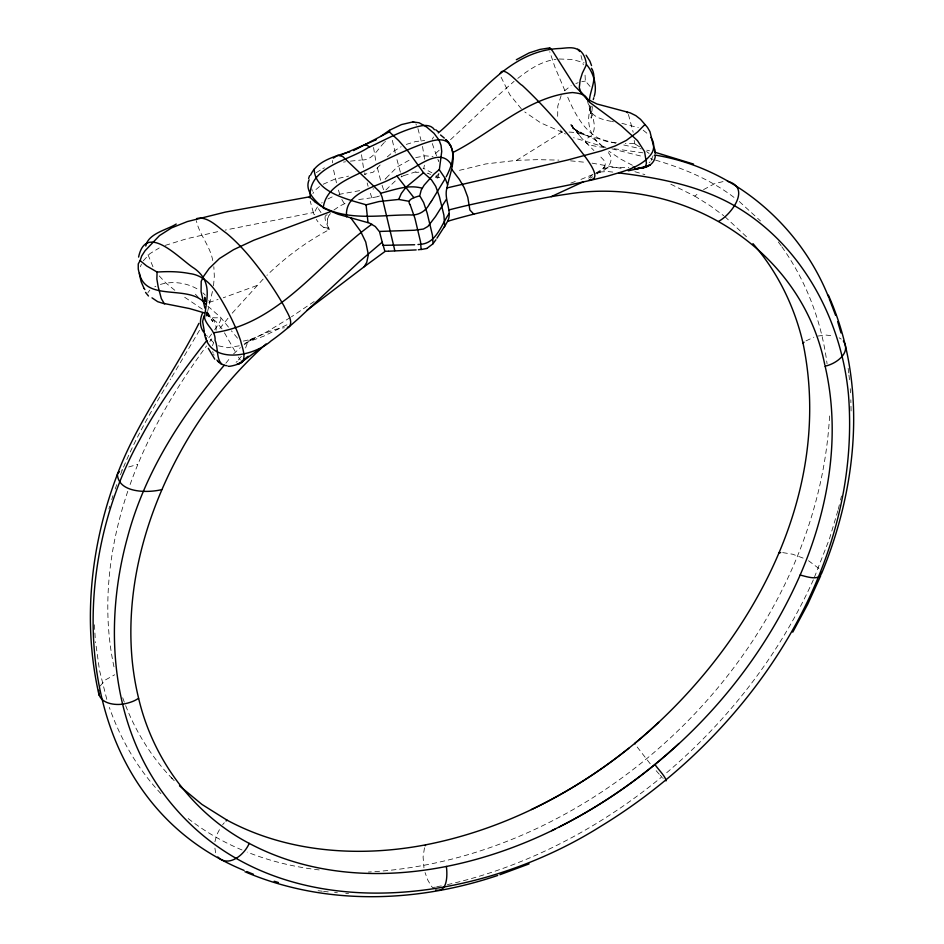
<?xml version="1.0" encoding="UTF-8"?>
<svg xmlns="http://www.w3.org/2000/svg" width="944" height="944" viewBox="0 0 944 944"><rect width="100%" height="100%" fill="white"/><g stroke="black" fill="none" stroke-linecap="round" stroke-linejoin="round"><path stroke-width="0.71" stroke-dasharray="4.72 3.54" d="M207.031 311.52L206.512 317.455M851.087 410.982L850.839 399.796M634.875 143.936L634.179 140.385M216.105 330.341C216.908 323.037 211.94 316.913 206.701 312.488M590.035 86.435L585.351 80.913L584.95 73.195M829.575 415.974C816.548 650.581 601.788 859.241 368.361 872.032M652.422 156.964L651.242 160.409M212.459 291.472L207.774 310.765M332.536 160.492L332.453 162.84M325.267 215.964C323.768 220.695 329.137 226.572 328.595 229.982C305.974 241.994 285.265 257.441 266.951 275.318M424.411 165.176L423.738 168.421L431.904 172.799M213.533 285.831L214.323 276.132L213.828 266.727M214.913 841.765L216.79 834.803L220.365 827.864M592.384 106.578L591.18 118.177L590.401 111.215L591.204 115.085L587.404 100.689M327.403 219.15L327.332 223.822L329.373 229.534L323.91 227.575L328.524 228.023M244.189 344.749L247.965 341.988L248.331 340.336L255.671 338.377L248.272 340.642L245.357 348.619M838.272 509.347L840.195 501.347M840.526 500.001L841.493 496.001M327.426 219.055L328.831 215.728M837.894 510.68L829.505 538.717L813.929 578.53M591.286 106.153C585.15 121.162 589.941 138.567 604.007 147.358M424.481 847.771L423.089 856.928L423.939 867.76M207.479 311.839L206.476 315.048M108.914 508.899L109.705 506.232M432.199 139.287L433.556 136.974M438.995 174.003C437.155 176.575 438.37 178.959 441.615 176.327M111.722 499.6L112.973 495.624M140.432 266.715L141.411 264.19M127.77 491.293C108.607 548.181 101.268 610.308 114.531 669.343M115.18 489.063L117.044 483.847M130.107 484.555C147.878 434.582 175.195 388.562 206.524 345.964M213.58 342.849L212.447 345.716M597.163 173.932C604.479 164.409 618.355 168.315 628.822 167.324M588.631 178.18L592.443 174.758M120.454 474.797C133.611 441.119 151.831 409.755 170.628 378.981M813.35 579.852C779.709 654.369 728.284 720.484 666.016 773.289M561.137 95.604L557.786 106.058L557.656 117.988M199.503 330.294L171.159 378.107M435.42 176.941C437.284 179.053 438.63 176.906 436.057 175.855M100.099 686.052L105.598 679.822L114.684 674.783M328.972 215.503L330.376 213.568M241.345 356.348L237.558 361.021M147.925 292.652L149.825 290.127M143.287 260.815L149.836 253.688L159.241 247.953M214.677 329.763C228.637 309.797 215.905 322.73 206.193 314.942M208.919 302.505L218.029 299.437M211.668 333.975L208.388 338.377M438.925 173.484L435.762 177.165M209.839 341.492L211.822 338.861M219.881 328.394L228.059 318.187M225.864 363.216L230.478 357.481M380.172 164.999L373.151 172.221L364.349 174.31M317.42 206.972L315.237 210.689L314.718 214.701M385.105 179.313L385.895 178.345M222.642 824.702L224.306 822.743M386.013 178.204L397.507 166.71L410.687 159.359M232.189 313.184L263.518 278.692M385.907 189.956L396.563 179.749M564.488 90.813L571.179 85.633M653.224 155.748L652.587 156.326M650.204 161.802L649.142 162.805M233.498 354L240.354 347.628M384.184 142.627C377.517 149.223 372.538 160.61 361.458 159.984M387.288 156.905L393.955 151.099L401.129 146.733M384.786 142.025L385.4 141.435M450.524 139.7L492.19 100.571L514.091 81.349M439.172 150.226L435.573 153.494M237.274 361.292L236.083 362.295M333.905 210.04L339.793 205.969L346.719 202.759M670.83 184.21L694.749 196.116L699.374 192.517M517.784 78.399C529.006 69.596 541.514 61.065 556.04 59.342M562.388 131.747L516.533 160.362L485.723 163.949L456.4 171.076M321.609 203.007L322.199 202.559M316.299 172.634L322.034 169.047M314.151 301.525L291.46 316.795M319.544 186.523L313.904 191.266L312.924 193.638M290.256 317.573L267.931 331.214L244.567 343.569M703.551 189.638L714.714 183.632L724.685 181.189M121.528 470.218L122.661 469.569M805.964 340.902L813.846 337.209M595.652 173.354L605.128 167.041L602.425 169.247L604.892 166.132L605.364 163.206L603.782 160.126L598.555 154.698M592.608 176.752L590.201 178.121M323.178 184.245L334.554 179.242L348.572 176.103M327.898 198.96L332.807 196.6M286.893 324.807L263.6 336.241L247.965 341.988M403.725 175.678L418.865 170.817M401.047 176.965L403.395 175.82M154.828 286.752L155.878 286.221M379.476 195.939L377.742 196.647M322.836 168.622L324.476 167.808M596.077 173.2C606.449 172.339 617.246 159.595 606.744 151.193M325.704 215.444L327.131 214.748M423.089 168.764L423.821 168.492M592.962 174.487L578.731 180.328M437.214 178.121L438.795 177.46M256.768 285.584L223.256 297.797M406.262 144.42L415.667 141.529L424.658 140.538M165.235 245.393L186.747 238.738L219.456 231.268M575.864 83.509L578.188 82.706M239.28 345.811L227.362 347.734L218.253 345.775M128.679 466.973L137.659 464.424M570.801 183.089L577.409 180.788M160.397 284.427C173.377 280.616 188.033 282.917 199.385 290.245M338.731 194.429L360.337 190.511M377.458 196.73L370.768 197.91M415.702 157.613L425.142 155.819L433.036 156.527M447.421 884.634C526.268 866.875 599.582 828.124 661.779 776.912L660.163 775.189M581.775 81.715L585.41 81.031M373.907 188.847L372.998 189.048M817.811 336.064L825.87 335.061L834.13 335.981M314.092 214.618L313.337 212.553L225.191 230.088M435.29 887.089L432.6 887.631L431.113 885.85L427.715 879.926L425.048 872.551M436.647 886.817L442.028 885.72M358.72 199.55L370.437 197.957M343.533 162.108L345.539 161.79M243.34 341.079C257.016 338.766 269.642 328.96 284.368 327.769M350.413 161.141L360.584 160.079M415.738 172.422L418.876 172.197M559.214 59L572.43 59.472L584.1 62.764M516.533 160.362L537.525 159.654L558.931 160.114M634.215 143.547L625.282 143.523M599.865 171.985L607.83 171.537L614.933 172.315M345.74 893.378L348.572 893.484M782.706 552.606L792.618 554.222L804.205 558.494M334.601 892.54L337.386 892.753M569.067 132.066C581.988 132.597 595.239 137.116 603.417 147.642M570.542 160.846L586.307 162.403M319.202 869.92C294.587 867.099 270.255 861.258 247.21 852.113M318.093 890.723L322.211 891.207M323.58 891.372L329.067 892.009M614.025 148.715L642.97 152.834M616.361 142.78C589.115 142.237 575.71 116.383 566.565 94.424M604.313 147.488C597.977 146.639 575.203 144.503 590.885 136.03C598.307 127.829 591.499 115.616 590.071 106.271M592.053 163.135L622.108 168.516M621.872 123.31L638.286 127.688M613.553 121.8L612.101 121.516M611.393 121.375C602.366 119.664 588.914 116.584 589.15 104.949M615.677 143.228L587.015 135.617L571.203 127.487L585.823 135.724L576.241 130.378L580.407 133.305L572.3 127.169L576.17 130.638L569.68 123.829L579.805 135.735L571.486 124.773L581.48 138.001L593.941 150.556M623.783 144.975L641.365 148.916M646.793 150.179L649.507 150.804M611.854 148.822L642.77 156.539M605.942 147.37L573.563 137.718M634.887 171.702L644.87 174.616M650.428 158.651L652.988 159.383M427.172 173.177L428.08 173.448M655.549 160.138C683.763 168.398 711.41 179.95 734.821 198.028M428.305 173.519L430.653 174.428M562.4 132.337L540.841 122.932L524.793 111.982M242.042 849.978C222.631 841.895 204.293 831.204 187.738 818.224M632.374 165.247L620.727 159.111L608.833 151.146M564.453 133.493L565.468 134.036M839.181 337.834L841.257 339.108M323.863 227.539L319.65 224.188L316.264 219.386M808.524 560.712L819.239 568.76M635.159 144.09L638.474 146.096M694.749 196.116L709.699 205.414L723.765 215.739M643.183 130.189L648.965 134.886M638.852 146.332L639.631 146.816M206.736 314.293L216.247 321.821L222.159 329.067M202.311 309.16L183.101 296.192M646.593 151.559L647.525 152.255M174.829 290.292L165.495 282.657L158.391 275.011M647.82 152.48L649.059 153.447M739.305 201.52L760.475 220.931M207.881 306.151L220.684 317.444L230.596 329.751M724.886 216.648L748.12 238.289M202.925 292.876L203.939 293.796M213.545 342.53L207.751 336.678M521.324 108.82L509.819 94.719L500.969 76.983M321.007 212.624L316.865 206.394M204.27 294.127L205.237 295.142M662.511 777.667L663.184 778.363M125.658 705.616C136.609 733.582 153.14 759.413 174.31 780.759M207.444 336.359L206.535 335.403M160.917 793.621C137.836 768.994 120.454 739.246 109.374 707.422M171.265 777.632L174.215 780.723M195.384 294.209L198.393 297.395M659.29 774.233L654.416 768.735M237.534 338.212L231.374 330.813M650.204 763.779L636.35 745.925M240.319 359.912L238.348 357.033M344.348 203.621L342.377 200.506M778.316 241.971L781.148 245.794M781.833 246.762C806.4 281.182 821.693 321.928 827.062 363.794M415.797 123.924L416.505 125.104M224.46 332.831L235.953 352.879M152.963 266.786L147.146 252.591M342.153 200.093L341.834 199.467M208.884 300.522L209.485 301.726M206.5 312.523L212.73 321.538L208.388 314.293L209.674 317.939L207.963 312.724M628.433 114.46L633.188 132.29M214.099 355.227L213.556 353.965M564.937 90.766L554.824 66.871L549.774 51.719M561.373 131.723L560.63 129.894M436.529 155.807L432.045 142.863M371.889 197.78L369.305 190.322M213.12 352.855L212.671 351.581M122.696 697.746L124.773 703.398M437.874 159.253L438.358 160.657M339.84 194.606L338.094 189.024M417.932 128.608L421.39 141.635M313.337 212.553L310.246 201.178M382.084 185.284L383.653 190.051M589.681 105.02L589.976 105.952M438.417 160.858L438.665 161.648M106.802 699.374L99.509 670.334L95.533 641.696M215.633 852.798L214.607 846.19M380.562 180.304L377.022 166.333M368.089 186.287L367.169 182.935M580.997 55.531L583.309 64.817M400.374 172.186L396.468 157.813M373.541 147.5L375.913 161.577M336.465 182.806L332.996 167.395M395.288 152.987L392.055 139.087M364.667 172.787L365.127 174.723M312.334 191.219L311.78 188.812M212.742 260.556C210.276 246.089 199.373 234.844 196.352 220.684M363.44 167.56L361.304 153.435M422.523 146.462L424.588 159.288M401.271 175.867L401.448 176.752M848.149 368.278L848.798 373.694M848.951 375.051L849.612 380.456M850.237 388.716L850.544 392.834M95.179 637.719L94.412 624.373"/><path stroke-width="1.42" d="M549.302 48.734L550.081 48.026L552.653 51.153L574.648 85.951L588.242 99.639L596.891 103.97L630.167 112.832L635.831 115.64L640.551 119.357L647.49 127.405L649.968 131.641L654.581 150.438M821.339 572.394C820.478 581.799 806.011 576.371 800.146 575.049C751.365 686.17 660.588 777.856 551.674 830.685M98.66 690.276C97.739 703.764 115.77 706.077 125.694 703.587C130.178 702.525 135.075 700.932 138.591 698.194C135.558 685.792 133.458 673.166 132.195 660.458C125.174 586.602 146.403 512.474 182.381 448.341C204.27 409.236 232.696 373.848 266.066 343.946M439.338 169.826L441.733 151.394L441.037 145.317L439.066 140.09L434.028 133.34L426.558 126.956L419.16 122.791L413.012 121.929L414.05 122.331M589.351 100.666C590.059 90.423 596.903 79.874 592.372 69.738M143.995 288.298L141.152 281.69L138.249 269.099L138.249 263.942L140.125 260.568L146.615 265.948L157.082 272.061L156.869 279.011L158.167 286.728L161.318 298.623L164.244 303.531L189.484 308.546L204.187 312.83M445.816 139.488C459.834 152.645 449.922 172.292 446.972 187.856C443.715 198.452 451.621 209.78 448.435 219.48M655.313 155.607C655.183 163.265 646.404 169.283 639.041 167.56M140.125 260.568L141.718 255.918L145.069 250.726L159.501 235.575L171.596 227.87L187.372 221.557L225.427 212.07L309.443 196.848L314.765 201.686M226.973 365.67C215.008 365.54 218.914 347.97 215.055 340.371C215.928 331.108 206.842 326.376 204.553 317.998C206.099 299.791 213.438 282.173 194.263 268.356C180.481 259.978 146.226 221.238 138.591 257.075M435.904 239.764L433.025 243.694L432.47 235.268L427.16 213.061L423.632 202.535L419.75 195.786L421.177 190.169L424.116 185.189L433.91 174.144L439.196 169.66M310.611 175.065C316.559 161.377 333.704 156.716 346.814 152.609M366.083 204.86L379.04 201.532L398.71 199.444L401.306 193.485L406.014 187.242L423.502 172.705L431.479 179.832L435.727 186.346L439.385 196.588L443.904 215.173L444.707 226.1L436.966 238.183M593.788 97.775L593.28 99.557M308.605 178.51L309.573 175.678M418.345 249.771L421.118 249.346L420.552 241.9L414.947 218.371L410.168 204.824M421.059 249.546L426.723 248.473M821.516 573.657C857.813 486.243 867.748 383.299 828.384 295.153M448.258 219.964C447.503 220.967 447.751 221.639 449.91 220.613C458.253 218.123 466.69 215.928 475.139 213.804C505.713 206.512 536.204 198.429 567.391 194.122C681.143 175.478 801.409 247.658 824.761 364.655M635.076 743.943L634.781 743.447C749.489 648.056 834.921 495.163 802.919 342.707M800.146 575.049C828.384 509.902 841.316 435.927 825.068 365.953M202.783 312.582C199.621 319.001 199.267 327.379 204.364 332.925M820.702 575.746L807.757 604.184L792.759 632.161M198.889 323.379C173.401 374.556 137.576 420.328 117.398 474.254C118.33 493.228 147.996 493.051 161.743 489.617M644.823 124.62L637.648 131.936L626.32 140.408L615.453 145.836L601.576 150.851L567.686 159.996L446.96 187.927M432.954 243.835L426.877 248.414M425.26 845.718L425.709 844.821C513.135 827.746 593.894 782.918 658.688 722.337M138.638 698.383C152.928 759.424 193.414 814.188 249.204 843.381C244.614 854.485 228.755 867.984 217.816 856.975M446.205 176.752C451.881 166.05 457.12 151.146 447.185 141.352M439.361 169.861L445.249 178.569L431.833 200.588M447.621 221.274L444.081 227.445M449.025 213.674C441.237 224.814 436.329 243.304 420.623 244.284M586.377 64.865C586.035 59.295 583.463 51.932 577.716 49.171M586.295 65.018L582.354 73.101L580.123 80.205L579.286 87.591L580.725 91.887L589.422 102.176L621.412 125.918L637.495 140.621L644.575 151.63L646.428 163.1L645.79 165.755L644.351 167.312L635.3 169.247L645.283 166.545M314.199 169.118C314.753 191.892 346.955 199.219 366.083 204.777M446.429 199.231L435.514 216.53L427.868 226.477L423.408 229.05L414.369 230.242L379.276 231.457L375.323 226.536L369.399 223.055L338.046 214.253L323.603 208.176M309.125 179.808C304.145 190.712 315.839 202.075 323.804 207.881M333.291 158.144L337.834 155.323L342.637 156.456L379.948 192.069L382.013 196.824L394.45 249.027M594.201 96.347C597.458 86.27 593.446 72.228 586.507 64.617M307.012 310.257L364.207 266.727L366.732 262.408L368.372 254.75L365.753 242.018L360.478 231.115L350.731 217.828M431.632 200.883L430.842 202.04M430.641 202.323L429.768 203.585M196.765 218.536C207.727 215.846 217.816 227.303 226.584 233.321C235.941 241.133 244.307 250.054 252.001 259.482C263.907 274.149 274.763 289.702 284.085 306.139C286.764 312.547 295.802 323.58 286.752 328.783C281.69 333.02 276.509 337.114 271.093 340.89C253.735 356.596 209.91 365.411 204.459 333.621M429.567 203.857C425.72 211.456 418.086 215.775 409.531 214.913C378.273 214.878 341.634 222.536 315.013 201.91M203.975 315.898L202.606 321.562L204.341 331.462M206.04 341.468C181.531 372.892 157.908 405.236 139.24 440.553C60.416 582.519 74.729 800.866 244.095 870.439M224.283 365.198C181.484 415.572 144.703 472.59 127.582 537.053C102.896 626.261 110.401 730.101 171.336 803.639C277.194 931.763 473.558 906.5 600.573 826.425C747.034 737.323 862.143 571.993 848.514 395.17C841.859 321.29 803.509 248.06 739.353 208.624C702.961 186.216 660.375 178.097 618.568 172.894M118.46 472.696L117.445 474.159C90.718 544.133 82.175 621.978 99.132 695.35M389.577 130.201L401.46 124.584L412.611 121.977M118.637 472.507L119.44 471.74M438.299 132.939C474.62 102.271 506.326 51.177 558.636 48.545C565.102 48.427 573.775 45.902 579.085 50.516M247.293 357.092L242.691 361.363L237.003 364.384C249.004 362.272 242.171 348.206 240.696 340.878C236.932 329.834 231.988 319.225 226.525 308.936C218.158 293.973 208.459 275.754 189.473 273.524C178.829 271.447 167.879 271.317 157.082 272.061M678.925 743.494C643.053 776.546 602.803 804.925 559.261 826.944M226.064 820.95L226.973 820.112C287.236 852.692 359.275 857.565 425.709 844.821M248.225 356.242L243.245 360.761L259.86 348.773M355.392 149.636L380.928 136.266L389.388 130.343L389.907 132.384L398.639 140.55L408.127 151.311L423.502 172.705M628.751 748.262C598.756 772.251 566.105 792.948 531.46 809.539M802.978 342.991L804.052 342.188M371.865 224.224C320.866 260.981 280.439 323.344 214.076 332.689M379.653 232.224L382.214 242.16L359.428 261.606L297.879 319.107L289.395 326.553L287.342 327.308M364.207 266.727L385.317 251.246L388.397 251.21M718.773 221.25C731.683 214.323 751.341 187.325 727.435 181.283M410.133 204.718C405.59 199.302 416.103 196.989 419.183 195.974M408.622 201.225L398.71 199.444M452.825 152.527C491.789 132.998 527.578 96.736 572.489 92.536C577.952 93.232 585.245 93.562 587.463 99.639M353.658 150.603L354.484 150.131M380.656 136.408L389.459 131.782M516.333 59.743L529.183 52.888L540.027 49.407L549.597 47.896M583.781 181.59L551.225 196.647M400.539 174.298C415.006 170.286 440.553 143.748 452.211 166.179M399.819 174.652L394.734 177.106M644.079 167.454L650.145 164.811L643.277 167.725L634.604 168.917M554.907 829.162C461.722 875.241 344.525 893.897 249.204 843.381M394.002 177.448L392.527 178.121M340.312 155.347L374.803 140.326M391.795 178.451C375.877 187.313 344.171 192.316 346.566 216.742M176.221 224.047C167.477 229.746 148.196 233.321 145.765 246.018M375.181 140.172L376.196 139.795M499.931 874.71L529.053 863.913M330.636 211.562L253.853 240.213L233.593 249.664L219.468 258.526L209.179 268.45L203.739 276.108L201.202 281.324L201.084 291.672L204.86 308.11M497.689 875.466C416.434 902.853 324.63 905.945 244.921 871.725M380.656 193.237C394.061 189.945 408.292 184.21 422.121 188.222M448.837 209.957C501.347 196.317 555.391 189.602 607.924 176.044C623.075 171.312 641.118 167.702 651.148 154.167C654.369 149.789 654.511 143.677 651.867 138.992M825.115 366.142C835.794 364.03 851.571 352.938 843.334 340.996M347.345 152.48L349.658 151.972M628.279 170.805L636.964 168.929M634.474 168.941L642.333 167.867M778.871 552.806L780.664 552.618M309.42 196.836L309.337 197.709M420.292 244.319L419.62 244.378M418.735 244.449L417.991 244.508M634.875 167.112L632.834 167.23M414.64 244.744L382.91 245.357M416.186 249.912L388.763 251.21M228.118 366.248C229.663 367.122 245.688 362.461 241.475 361.068M164.716 303.874L157.683 301.679L152.008 297.844M654.593 154.993C732.78 167.536 799.568 224.141 828.702 297.372M654.853 152.22L693.557 164.091M274.197 881.236L278.421 882.522M246.762 871.536L253.429 874.274M435.691 889.98C447.798 892.977 447.432 874.179 446.37 866.427M473.794 214.146L469.9 210.028L467.787 197.261L464.2 187.667L459.374 179.419L451.61 169.177M226.973 820.112L201.957 804.43L179.49 785.856M221.557 364.419L218.607 362.048M666.039 780.9C666.122 777.042 657.944 769.148 655.006 764.605M589.198 179.856C607.842 179.702 574.625 144.727 572.607 140.208C556.925 120.997 540.416 102.389 522.28 85.444C518.221 83.556 503.659 65.077 500.202 73.384M626.615 111.77L627.536 112.808M440.553 134.98L444.305 138.06M435.75 129.753L438.323 131.877M445.898 140.196L446.76 140.951M369.505 147.016L365.8 144.456L366.001 145.376M218.501 361.941L217.769 361.127M148.468 296.003L145.565 292.416M752.946 243.635C777.313 271.553 794.105 305.714 802.671 341.681M396.928 176.068L413.932 197.697M217.557 360.879L216.931 360.077M586.106 55.189L589.894 61.124L591.546 65.596M214.76 359.168L208.317 348.348M144.88 289.537L144.078 288.416M591.44 68.228L592.218 69.455M434.452 129.729C431.738 125.387 426.027 124.927 421.449 125.8C402.415 129.658 385.447 139.913 367.912 147.771C348.596 160.704 307.862 167.076 310.198 197.343M650.935 137.423L651.466 138.272M384.633 250.408L382.214 242.16M579.132 50.587L579.592 51.483M205.367 303.968C190.145 283.625 145.258 302.658 139.429 273.253M450.784 146.072C445.344 135.665 431.927 140.739 423.408 143.618C407.277 149.482 391.772 156.905 376.337 164.374C357.929 176.339 326.471 182.546 323.178 207.928M445.249 178.569L447.586 184.646M829.186 298.552L835.629 315.414M207.149 341.162L206.819 340.324M206.311 338.861L205.934 337.633M837.67 321.585L840.998 332.925M205.32 335.403L204.907 333.775M368.03 222.524L366.107 205.143M394.71 250.726L394.486 249.275M205.261 300.971L204.718 297.313L205.108 301.407M654.688 148.916L655.171 153.424"/></g></svg>
